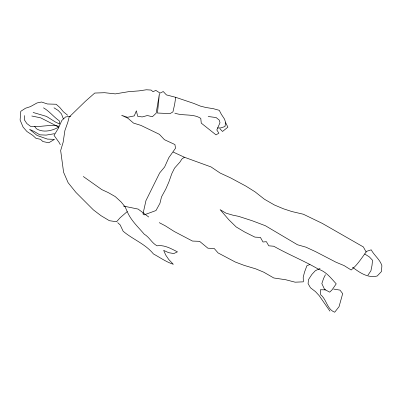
<?xml version="1.0" encoding="UTF-8"?>
<svg xmlns="http://www.w3.org/2000/svg" width="402" height="402" viewBox="0 0 402 402"><rect width="100%" height="100%" fill="white"/><g stroke="black" fill="none" stroke-linecap="round" stroke-linejoin="round"><path stroke-width="0.6" d="M24.326 115.575L24.291 119.716L26.839 123.54L30.647 126.434C40.009 127.389 49.295 124.238 58.602 126.168L57.642 126.479L40.562 117.806L31.773 116.007M83.289 176.503L101.801 189.613L108.364 192.653L115.273 196.608L121.097 201.95L125.133 206.839L127.218 211.588L120.138 217.748L116.54 221.748L109.399 220.703L100.997 215.678L93.38 209.884L75.857 192.327L68.124 182.699L63.596 172.292L60.657 150.534L63.144 142.248L64.883 130.585L67.853 122.143L69.154 117.077L85.47 101.219L94.756 93.053L104.605 92.706L115.314 93.892L128.499 91.691L138.981 90.882L146.383 89.777L151.082 90.063L153.072 91.741L155.78 90.349L160.066 93.093L163.252 91.545L166.428 94.907L175.719 97.319L174.644 104.379L172.935 111.897L170.081 113.595L157.453 113.032L159.433 93.555L156.167 113.193L152.398 116.736L147.348 115.53L142.218 116.932L137.675 116.334L136.368 110.821L134.263 115.892L127.519 117.299L121.635 115.329L127.871 118.213L133.519 123.097L140.866 125.369L159.408 134.338L164.428 139.68L174.925 144.544L175.523 148.222L168.865 157.599L164.629 166.971L159.644 172.971L145.951 200.623L142.976 213.975L144.132 214.889L155.961 210.547L159.941 203.327L161.519 196.879L165.8 189.04L168.82 182.131L171.79 173.689L174.528 168.157L179.995 162.001L181.845 159.081L184.372 157.232L211.025 166.93L220.105 173.026L230.602 177.89L245.893 186.106L255.124 191.895L264.405 199.216L274.445 205L283.455 208.794L291.787 211.522L303.349 214.231L322.223 223.356L363.373 246.949L366.116 251.994C361.483 258.265 357.328 265.074 351.157 269.993L344.067 265.576L336.042 262.24L315.505 251.592L305.992 247.185L297.51 244.768L265.39 225.733L252.144 220.728L238.587 216.341L232.733 215.135L226.04 213.171L220.115 209.668L228.833 219.753L236.17 226.929L244.572 231.954L254.918 237.125L260.421 237.406L262.988 241.994L266.375 241.672L268.767 245.803L273.792 246.245C288.355 254.516 303.982 260.747 318.474 269.209C326.263 271.651 330.977 278.164 336.228 283.852L332.052 289.852L329.7 292.159L324.6 289.42L321.836 283.606L323.61 278.385L325.439 274.702M175.719 97.319L193.689 103.379L200.402 106.113L205.779 107.47L213.251 108.666L219.286 110.329L221.346 114.304L224.572 119.198L225.653 122.721L224.964 126.555L220.643 127.952L217.407 127.967M367.966 275.139L370.905 270.832L372.026 265.31L372.513 260.25L369.337 256.888L364.725 253.994M366.116 251.994L366.9 251.225L371.222 249.828C374.267 255.577 379.955 259.375 381.9 265.727L381.433 271.556L377.207 276.018C367.89 278.375 359.589 272.551 352.524 267.229M320.067 268.435L315.294 270.757L311.851 274.45L308.455 279.676L308.093 283.661L310.485 287.792L315.454 291.606L319.133 295.576L329.967 311.168M58.476 127.238C51.883 130.891 43.16 132.962 36.376 128.71L34.688 126.419M309.922 264.491L306.892 265.732L304.505 272.179L303.208 277.244L303.349 281.842L295.118 282.184L285.827 279.767L273.807 277.978L263.767 272.194L255.742 268.853L244.155 265.375L235.321 262.039L218.065 252.913L214.206 248.481L207.894 248.2L199.598 241.336L192.478 241.059L174.232 231.477L165.328 225.839L159.247 222.648M70.747 116.304L65.591 116.937L61.823 120.479L58.345 128.313L54.039 135.384L59.28 142.72L60.31 144.71M54.471 133.695L46.109 135.112L39.798 134.831L34.195 131.479L29.602 129.354L37.069 135.454L47.366 139.092L54.486 139.368L48.773 142.765L42.919 141.564L40.421 139.273L36.029 138.373L32.698 135.318L26.924 131.509L23.07 127.077L20.1 120.037L20.798 111.299L25.552 108.213L30.351 106.661L37.029 102.952L41.527 102.013L47.406 103.982L56.144 104.254L59.797 107.46L63.33 111.736L67.642 115.243M325.585 289.877L320.409 289.747L320.726 294.802C326.72 299.56 326.982 309.299 334.685 312.223L339.042 306.686L342.675 293.641L339.981 290.123L333.645 289.078M208.161 116.505L216.115 117.545L219.266 120.138L219.994 122.741L216.824 129.962L218.864 133.173L216.01 134.871L201.256 123.128L200.784 118.374C193.111 113.409 183.171 116.208 174.754 113.118M123.489 206.08L138.132 209.085L148.725 217.015M33.12 112.475L46.501 116.404L55.732 122.193L59.667 124.017L59.245 120.796C53.566 116.866 49.426 111.259 43.486 107.831M173.217 152.062L184.372 157.232M53.989 107.786L58.28 110.53L61.456 113.892L63.39 118.942M117.701 222.663L120.198 224.954L123.143 231.225C132.816 239.476 145.318 243.878 153.433 253.943C159.981 257.501 166.177 261.973 173.317 264.29L168.805 259.556L165.755 255.119L163.669 250.376L168.589 252.657L173.79 253.556L177.453 251.853C171.051 248.697 164.529 244.687 157.061 245.803C151.825 243.125 149.413 237.14 144.253 234.205C138.112 226.924 131.002 220.562 127.218 211.588M219.859 128.72L222.527 131.469L227.894 127.158L225.653 122.721"/></g></svg>
